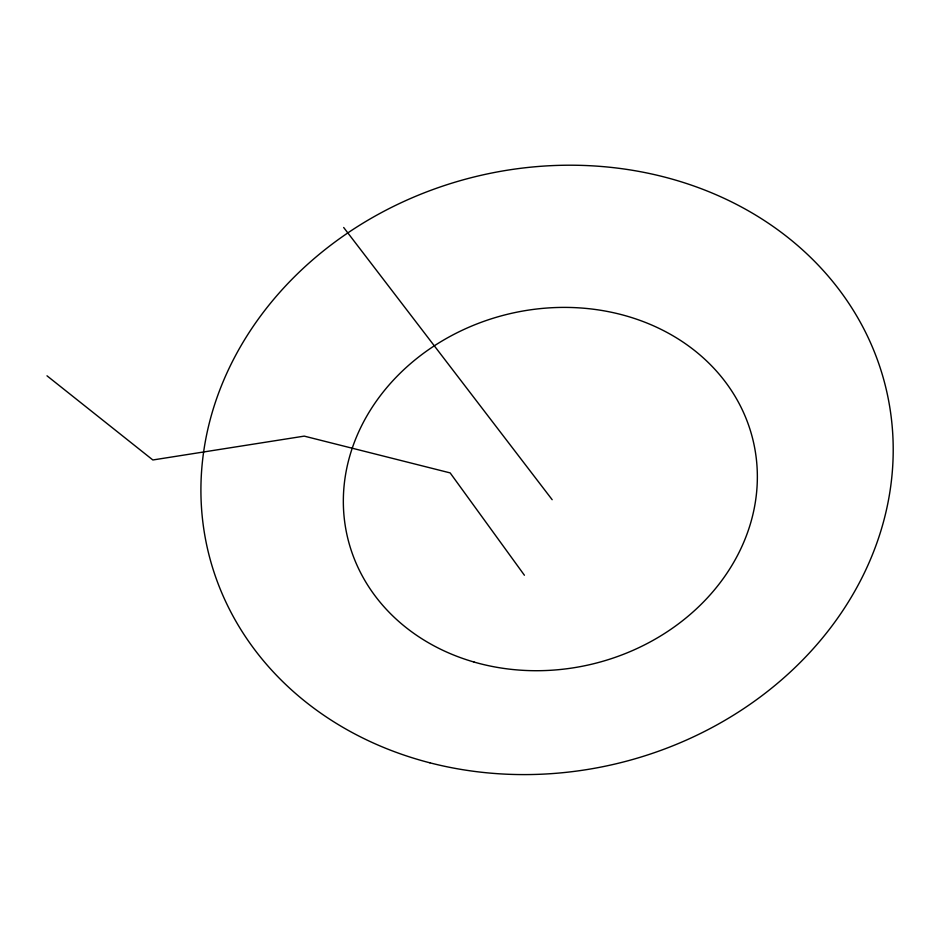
<?xml version="1.0" encoding="UTF-8"?>
<svg xmlns="http://www.w3.org/2000/svg" width="940" height="940" viewBox="0 0 940 940"><rect width="100%" height="100%" fill="white"/><g stroke="black" fill="none" stroke-linecap="round" stroke-linejoin="round"><path stroke-width="1.41" d="M47 375.812L152.856 459.977L304.243 436.125L450.154 472.902L524.414 575.245M343.676 227.492L552.168 499.704M429.921 762.822A348.599 301.881 -13.7 0 0 887.724 396.116A348.599 301.881 -13.7 0 0 323.56 250.792A348.599 301.881 -13.7 0 0 429.921 762.822M474.101 662.066A208.48 179.963 -13.6 0 0 755.137 450.495A208.48 179.963 -13.6 0 0 421.79 354.591A208.48 179.963 -13.6 0 0 474.101 662.066"/></g></svg>
